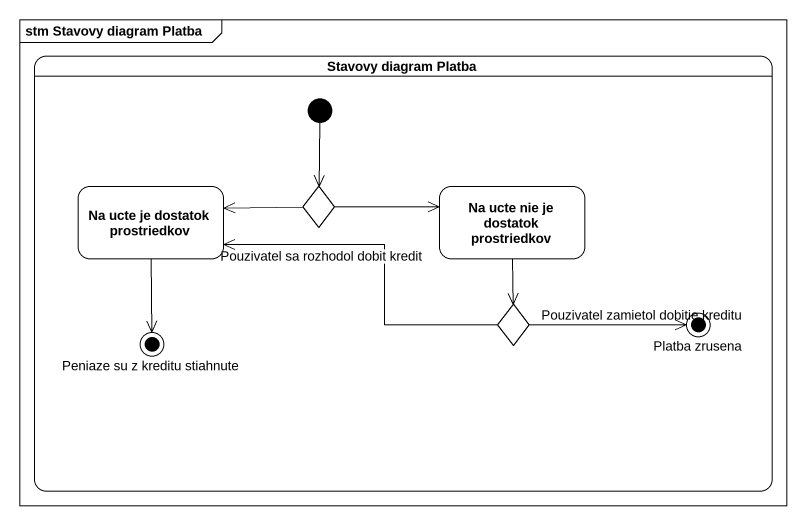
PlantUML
@startuml
mainframe stm Stavovy diagram Platba
hide empty description
state "Stavovy diagram Platba" as Stavovy_diagram_Platba {
  state "Na ucte je dostatok prostriedkov" as Na_ucte_je_dostatok
  state choice1 <<choice>>
  state "Na ucte nie je dostatok prostriedkov" as Na_ucte_nie_je_dostatok
  state "Peniaze su z kreditu stiahnute" as Peniaze_su_z_kreditu <<end>>
  state choice2 <<choice>>
  state "Platba zrusena" as Platba_zrusena <<end>>
  [*] --> choice1
}
Na_ucte_je_dostatok --> Peniaze_su_z_kreditu
choice1 -left-> Na_ucte_je_dostatok
choice1 -right-> Na_ucte_nie_je_dostatok
Na_ucte_nie_je_dostatok --> choice2
choice2 -left-> Na_ucte_je_dostatok : Pouzivatel sa rozhodol dobit kredit
choice2 -right-> Platba_zrusena : Pouzivatel zamietol dobitie kreditu
@enduml
